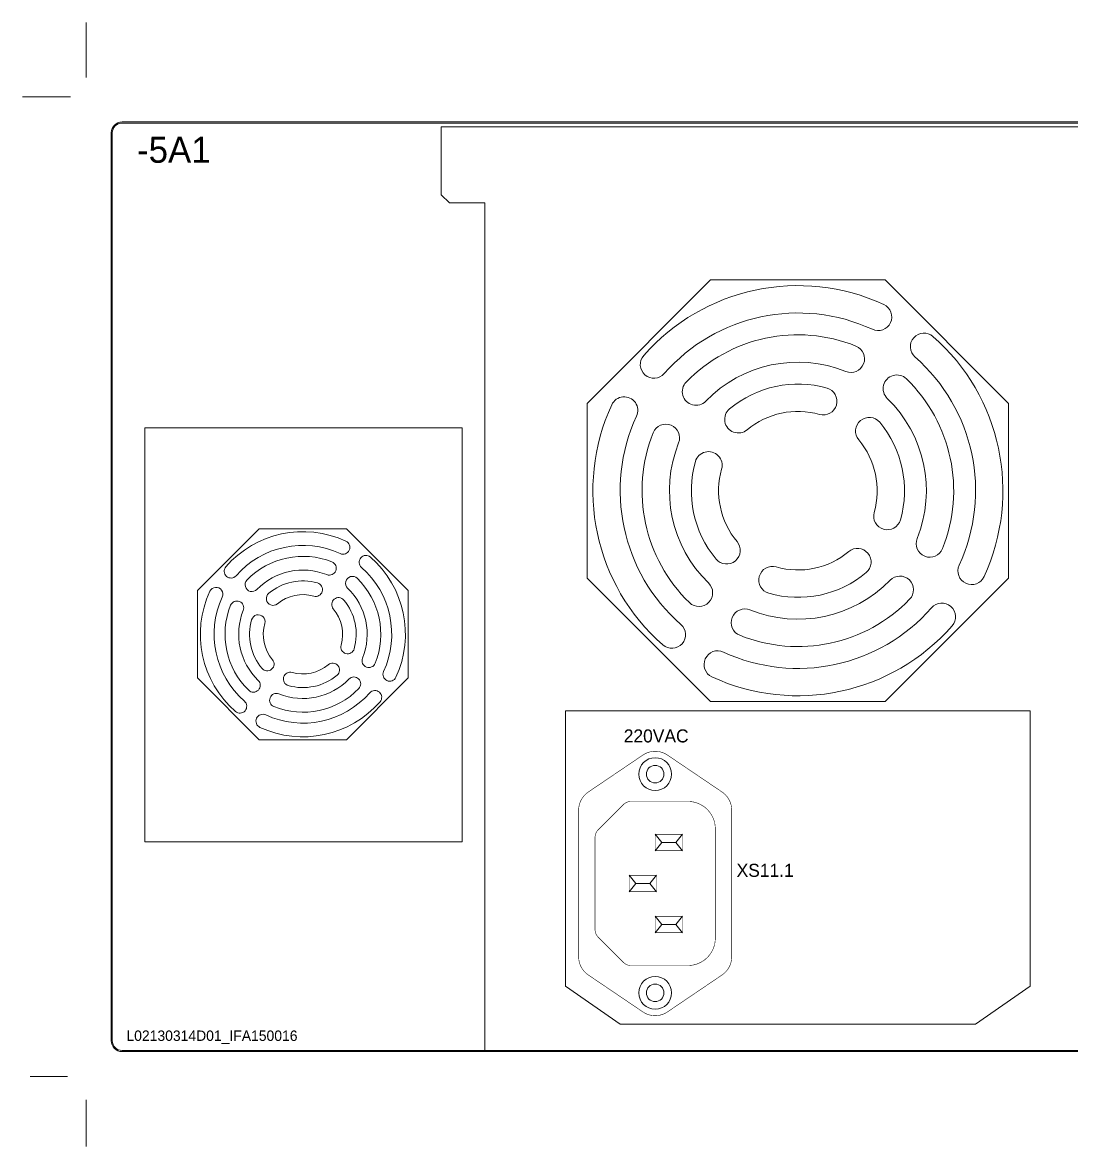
# Model space of a CAD drawing. Extents: x -2364 to 9601, y -871 to 1549.
# Drawn here: x 108.4 to 309.9, y 1332.4 to 1548.2 of the extents above; entities that cross this region are included whole.
import ezdxf

# ---------------------------------------------------------------- set-up
doc = ezdxf.new("R2010")
doc.units = 0
doc.layers.get('0').update_dxf_attribs({"linetype": 'CONTINUOUS'})
doc.layers.add('NRS', color=1, linetype='CONTINUOUS')

msp = doc.modelspace()

# ---------------------------------------------------------------- linework, layer by layer
at = {"color": 7, "lineweight": 13}
for p, q in [((120.62834, 1548.23748), (120.62834, 1537.63998)), ((117.59395, 1533.93128), (108.37565, 1533.93128)), ((574.95035, 1529.14134), (127.51889, 1529.14134)), ((574.95035, 1528.93128), (127.51889, 1528.93128)), ((125.41828, 1527.04072), (125.41828, 1352.6895)), ((125.62834, 1527.04072), (125.62834, 1352.6895)), ((188.82701, 1515.12335), (188.82701, 1528.2272)), ((188.82701, 1528.2272), (323.21553, 1528.2272)), ((190.40505, 1513.58799), (188.82701, 1515.12335)), ((197.22274, 1513.58799), (190.40505, 1513.58799)), ((197.22274, 1513.58799), (197.22274, 1350.79894)), ((216.861, 1475.08559), (240.57808, 1498.80266)), ((240.57808, 1498.80266), (274.11909, 1498.80266)), ((274.11909, 1498.80266), (297.83616, 1475.08559)), ((216.861, 1441.54458), (216.861, 1475.08559)), ((297.83616, 1475.08559), (297.83616, 1441.54458)), ((142.00953, 1439.12736), (153.86807, 1450.9859)), ((153.86807, 1450.9859), (170.63858, 1450.9859)), ((170.63858, 1450.9859), (182.49711, 1439.12736)), ((240.57808, 1417.8275), (216.861, 1441.54458)), ((297.83616, 1441.54458), (274.11909, 1417.8275)), ((142.00953, 1422.35685), (142.00953, 1439.12736)), ((182.49711, 1439.12736), (182.49711, 1422.35685)), ((153.86807, 1410.49832), (142.00953, 1422.35685)), ((182.49711, 1422.35685), (170.63858, 1410.49832)), ((274.11909, 1417.8275), (240.57808, 1417.8275)), ((212.71047, 1363.14584), (212.71047, 1416.03611)), ((301.9867, 1416.03611), (212.71047, 1416.03611)), ((301.9867, 1363.14584), (301.9867, 1416.03611)), ((170.63858, 1410.49832), (153.86807, 1410.49832)), ((229.93009, 1392.33159), (231.2268, 1390.75613)), ((231.2268, 1390.75613), (229.93009, 1389.18067)), ((233.88492, 1390.75613), (231.2268, 1390.75613)), ((235.18163, 1392.33159), (233.88492, 1390.75613)), ((233.88492, 1390.75613), (235.18163, 1389.18067)), ((224.94112, 1384.45428), (226.23784, 1382.87882)), ((230.19267, 1384.45428), (228.89595, 1382.87882)), ((226.23784, 1382.87882), (224.94112, 1381.30335)), ((228.89595, 1382.87882), (226.23784, 1382.87882)), ((228.89595, 1382.87882), (230.19267, 1381.30335)), ((229.93009, 1376.57696), (231.2268, 1375.0015)), ((235.18163, 1376.57696), (233.88492, 1375.0015)), ((231.2268, 1375.0015), (229.93009, 1373.42604)), ((233.88492, 1375.0015), (231.2268, 1375.0015)), ((233.88492, 1375.0015), (235.18163, 1373.42604)), ((212.71047, 1363.14584), (223.21355, 1355.84042)), ((301.9867, 1363.14584), (291.48361, 1355.84042)), ((223.21355, 1355.84042), (291.48361, 1355.84042)), ((127.51889, 1350.79894), (574.95035, 1350.79894)), ((127.51889, 1350.58888), (574.95035, 1350.58888)), ((109.83528, 1345.79894), (117.03065, 1345.79894)), ((120.62834, 1341.32023), (120.62834, 1332.36281))]:
    msp.add_line(p, q, dxfattribs=at)
msp.add_lwpolyline([(131.86753, 1470.38122), (192.85439, 1470.38122), (192.85439, 1390.90541), (131.86753, 1390.90541)], close=True, dxfattribs=at)
at = {"color": 7, "lineweight": 13, "const_width": 0.10503}
for points in [[(244.63441, 1396.96297), (244.63441, 1368.79467, -0.248970266), (242.78717, 1365.31485), (232.28408, 1358.20983, -0.306467457), (227.5761, 1358.20983), (217.07301, 1365.31485, -0.248970266), (215.22577, 1368.79467), (215.22577, 1396.96297, -0.248970266), (217.07301, 1400.44278), (227.5761, 1407.54781, -0.306467457), (232.28408, 1407.54781), (242.78717, 1400.44278, -0.248970266)], [(241.48348, 1393.3819), (241.48348, 1372.37573, -0.414213562), (236.23194, 1367.12419), (225.2938, 1367.12419, -0.198912367), (223.80844, 1367.73944), (218.99195, 1372.55594, -0.198912367), (218.37669, 1374.0413), (218.37669, 1391.71634, -0.198912367), (218.99195, 1393.2017), (223.80844, 1398.01819, -0.198912367), (225.2938, 1398.63345), (236.23194, 1398.63345, -0.414213562)]]:
    msp.add_lwpolyline(points, format="xyb", close=True, dxfattribs=at)
for points in [[(235.18163, 1392.33159), (235.18163, 1389.18067), (229.93009, 1389.18067), (229.93009, 1392.33159)], [(230.19267, 1384.45428), (230.19267, 1381.30335), (224.94112, 1381.30335), (224.94112, 1384.45428)], [(235.18163, 1376.57696), (235.18163, 1373.42604), (229.93009, 1373.42604), (229.93009, 1376.57696)]]:
    msp.add_lwpolyline(points, close=True, dxfattribs=at)
at = {"color": 7, "lineweight": 13}
for centre, radius in [((229.93009, 1403.88499), 3.15093), ((229.93009, 1403.88499), 1.68001), ((229.93009, 1361.87264), 3.15093), ((229.93009, 1361.87264), 1.68049)]:
    msp.add_circle(centre, radius, dxfattribs=at)
for centre, radius, start, end in [((127.51889, 1527.04072), 2.10062, 90, 180), ((127.51889, 1527.04072), 1.89056, 90, 180), ((257.34858, 1458.31508), 39.38657, 65.2176612, 138.7803414), ((272.75769, 1491.69046), 2.62577, 245.2176612, 65.2176612), ((257.34858, 1458.31508), 34.13503, 65.2176612, 138.7803414), ((257.34858, 1458.31508), 29.93379, 68.107385, 135.8262546), ((281.57004, 1485.96788), 2.62577, 48.7844407, 228.7844407), ((257.34858, 1458.31508), 39.38657, 335.2217606, 48.7844407), ((267.53087, 1483.65377), 2.62577, 248.107385, 68.107385), ((229.69752, 1482.53852), 2.62577, 138.7803414, 318.7803414), ((257.34858, 1458.31508), 34.13503, 335.2217606, 48.7844407), ((257.34858, 1458.31508), 24.68225, 68.107385, 135.8262546), ((237.76245, 1477.34431), 2.62577, 135.8262546, 315.8262546), ((257.34858, 1458.31508), 20.48102, 74.1165867, 129.8437572), ((276.35439, 1477.92394), 2.62577, 45.894717, 225.894717), ((257.34858, 1458.31508), 29.93379, 338.1758474, 45.894717), ((262.23522, 1475.48863), 2.62577, 254.1165867, 74.1165867), ((257.34858, 1458.31508), 39.38657, 155.2217606, 228.7844407), ((223.9721, 1473.7218), 2.62577, 335.2217606, 155.2217606), ((257.34858, 1458.31508), 24.68225, 338.1758474, 45.894717), ((257.34858, 1458.31508), 34.13503, 155.2217606, 228.7844407), ((245.90879, 1472.02424), 2.62577, 129.8437572, 309.8437572), ((257.34858, 1458.31508), 15.22947, 74.1165867, 129.8437572), ((271.0494, 1469.76486), 2.62577, 39.8855153, 219.8855153), ((231.99775, 1468.46709), 2.62577, 338.1758474, 158.1758474), ((257.34858, 1458.31508), 20.48102, 344.1583447, 39.8855153), ((257.34858, 1458.31508), 29.93379, 158.1758474, 225.894717), ((257.34858, 1458.31508), 15.22947, 344.1583447, 39.8855153), ((257.34858, 1458.31508), 24.68225, 158.1758474, 225.894717), ((240.17148, 1463.1892), 2.62577, 344.1583447, 164.1583447), ((257.34858, 1458.31508), 20.48102, 164.1583447, 219.8855153), ((257.34858, 1458.31508), 15.22947, 164.1583447, 219.8855153), ((274.52568, 1453.44096), 2.62577, 164.1583447, 344.1583447), ((162.25332, 1430.74211), 19.69329, 65.2176612, 138.7803414), ((169.95788, 1447.4298), 1.31289, 245.2176612, 65.2176612), ((243.64776, 1446.86531), 2.62577, 219.8855153, 39.8855153), ((282.69942, 1448.16307), 2.62577, 158.1758474, 338.1758474), ((162.25332, 1430.74211), 17.06751, 65.2176612, 138.7803414), ((257.34858, 1458.31508), 15.22947, 254.1165867, 309.8437572), ((268.78837, 1444.60592), 2.62577, 309.8437572, 129.8437572), ((162.25332, 1430.74211), 14.9669, 68.107385, 135.8262546), ((167.34447, 1443.41145), 1.31289, 248.107385, 68.107385), ((174.36405, 1444.5685), 1.31289, 48.7844407, 228.7844407), ((162.25332, 1430.74211), 19.69329, 335.2217606, 48.7844407), ((148.42779, 1442.85383), 1.31289, 138.7803414, 318.7803414), ((162.25332, 1430.74211), 12.34113, 68.107385, 135.8262546), ((162.25332, 1430.74211), 17.06751, 335.2217606, 48.7844407), ((252.46194, 1441.14154), 2.62577, 74.1165867, 254.1165867), ((257.34858, 1458.31508), 20.48102, 254.1165867, 309.8437572), ((290.72506, 1442.90836), 2.62577, 155.2217606, 335.2217606), ((152.46026, 1440.25672), 1.31289, 135.8262546, 315.8262546), ((162.25332, 1430.74211), 10.24051, 74.1165867, 129.8437572), ((164.69664, 1439.32888), 1.31289, 254.1165867, 74.1165867), ((171.75623, 1440.54653), 1.31289, 45.894717, 225.894717), ((162.25332, 1430.74211), 14.9669, 338.1758474, 45.894717), ((238.34277, 1438.70623), 2.62577, 225.894717, 45.894717), ((257.34858, 1458.31508), 24.68225, 248.107385, 315.8262546), ((276.93471, 1439.28585), 2.62577, 315.8262546, 135.8262546), ((162.25332, 1430.74211), 19.69329, 155.2217606, 228.7844407), ((145.56508, 1438.44547), 1.31289, 335.2217606, 155.2217606), ((162.25332, 1430.74211), 17.06751, 155.2217606, 228.7844407), ((156.53343, 1437.59669), 1.31289, 129.8437572, 309.8437572), ((162.25332, 1430.74211), 7.61474, 74.1165867, 129.8437572), ((169.10373, 1436.46699), 1.31289, 39.8855153, 219.8855153), ((162.25332, 1430.74211), 12.34113, 338.1758474, 45.894717), ((162.25332, 1430.74211), 14.9669, 158.1758474, 225.894717), ((149.57791, 1435.81811), 1.31289, 338.1758474, 158.1758474), ((162.25332, 1430.74211), 7.61474, 344.1583447, 39.8855153), ((162.25332, 1430.74211), 10.24051, 344.1583447, 39.8855153), ((257.34858, 1458.31508), 34.13503, 245.2176612, 318.7803414), ((247.16629, 1432.9764), 2.62577, 68.107385, 248.107385), ((257.34858, 1458.31508), 29.93379, 248.107385, 315.8262546), ((284.99965, 1434.09164), 2.62577, 318.7803414, 138.7803414), ((162.25332, 1430.74211), 12.34113, 158.1758474, 225.894717), ((162.25332, 1430.74211), 10.24051, 164.1583447, 219.8855153), ((153.66477, 1433.17917), 1.31289, 344.1583447, 164.1583447), ((162.25332, 1430.74211), 7.61474, 164.1583447, 219.8855153), ((233.12712, 1430.66228), 2.62577, 228.7844407, 48.7844407), ((257.34858, 1458.31508), 39.38657, 245.2176612, 318.7803414), ((170.84187, 1428.30505), 1.31289, 164.1583447, 344.1583447), ((241.93947, 1424.9397), 2.62577, 65.2176612, 245.2176612), ((155.40291, 1425.01722), 1.31289, 219.8855153, 39.8855153), ((162.25332, 1430.74211), 7.61474, 254.1165867, 309.8437572), ((167.97322, 1423.88753), 1.31289, 309.8437572, 129.8437572), ((174.92874, 1425.6661), 1.31289, 158.1758474, 338.1758474), ((159.81, 1422.15533), 1.31289, 74.1165867, 254.1165867), ((162.25332, 1430.74211), 10.24051, 254.1165867, 309.8437572), ((178.94156, 1423.03875), 1.31289, 155.2217606, 335.2217606), ((152.75042, 1420.93768), 1.31289, 225.894717, 45.894717), ((162.25332, 1430.74211), 12.34113, 248.107385, 315.8262546), ((172.04639, 1421.22749), 1.31289, 315.8262546, 135.8262546), ((162.25332, 1430.74211), 17.06751, 245.2176612, 318.7803414), ((157.16218, 1418.07276), 1.31289, 68.107385, 248.107385), ((162.25332, 1430.74211), 14.9669, 248.107385, 315.8262546), ((176.07886, 1418.63039), 1.31289, 318.7803414, 138.7803414), ((150.14259, 1416.91571), 1.31289, 228.7844407, 48.7844407), ((162.25332, 1430.74211), 19.69329, 245.2176612, 318.7803414), ((154.54877, 1414.05442), 1.31289, 65.2176612, 245.2176612), ((127.51889, 1352.6895), 2.10062, 180, 270), ((127.51889, 1352.6895), 1.89056, 180, 270)]:
    msp.add_arc(centre, radius, start, end, dxfattribs=at)

# ---------------------------------------------------------------- texts
for s, height, p in [('-5A1', 5, (130.39235, 1521.29513)), ('L02130314D01_IFA150016', 2, (128.35063, 1352.64483))]:
    msp.add_text(s, height=height, dxfattribs=at).set_placement(p)
at = {"layer": 'NRS', "color": 7, "lineweight": 13}
for s, p in [('220VAC', (223.89239, 1409.96971)), ('XS11.1', (245.57574, 1384.1538))]:
    msp.add_text(s, height=2.5, dxfattribs=at).set_placement(p)

doc.saveas('drawing.dxf')
